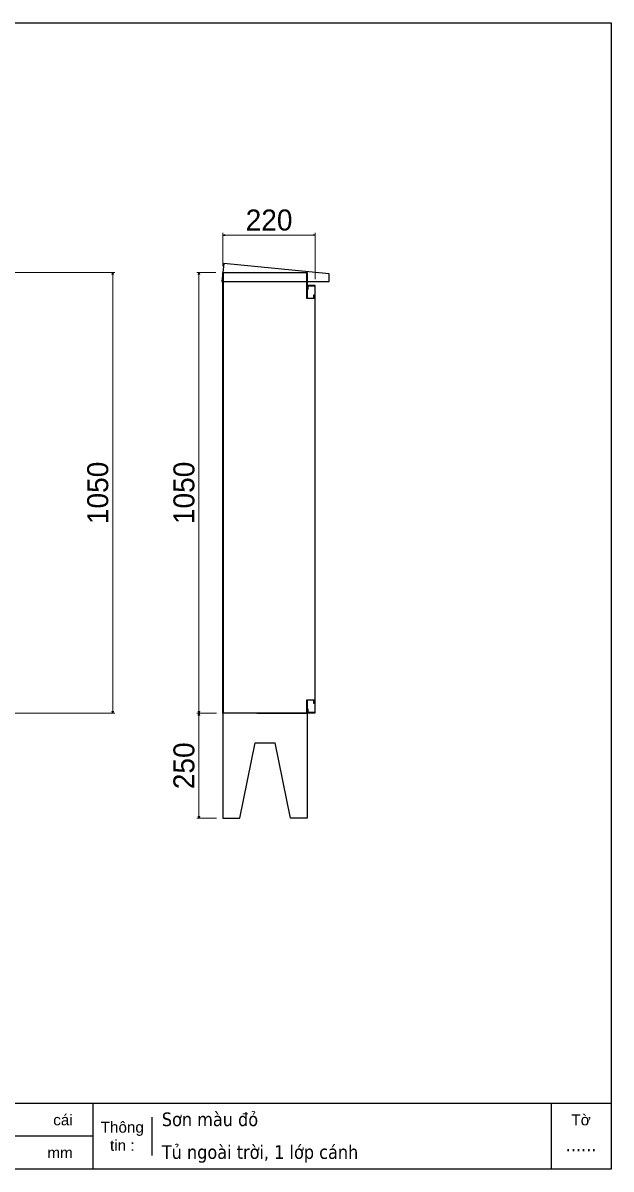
# Model space of a CAD drawing. Header units: millimetres. Extents: x 0 to 3861, y 0 to 2730.
# Drawn here: x 2460 to 3861, y 0 to 2730 of the extents above; entities that cross this region are included whole.
import ezdxf
from ezdxf.enums import TextEntityAlignment as Align

# ---------------------------------------------------------------- set-up
doc = ezdxf.new("R2010")
doc.units = ezdxf.units.MM
doc.layers.add('DIM', color=253, linetype='Continuous')
doc.styles.add('Arial', font='arial.ttf')
doc.styles.add('Tahoma (Input Text)', font='tahoma.ttf')
doc.dimstyles.new('CNC', dxfattribs={"dimtxt": 50, "dimasz": 5, "dimexe": 5, "dimexo": 15, "dimgap": 10, "dimtad": 1, "dimdec": 0, "dimtxsty": 'Standard', "dimblk": 'OPEN30', "dimcen": 10, "dimclrd": 5, "dimclre": 5, "dimclrt": 3, "dimazin": 3, "dimtfac": 1, "dimtdec": 0, "dimtmove": 0, "dimatfit": 3, "dimldrblk": 'ARCHTICK', "dimlwd": 9, "dimlwe": 9})

# ---------------------------------------------------------------- blocks, each defined once
blk = doc.blocks.new('*D6')
at = {"color": 0, "linetype": 'ByBlock', "lineweight": -2}
for p, q in [((2672.5, 2130.6), (2673.8, 2135.6)), ((2673.8, 2135.6), (2675.1, 2130.6)), ((2673.8, 2135.6), (2673.8, 2130.6)), ((2673.8, 1085.6), (2672.5, 1090.6)), ((2675.1, 1090.6), (2673.8, 1085.6)), ((2673.8, 1085.6), (2673.8, 1090.6))]:
    blk.add_line(p, q, dxfattribs=at)
at = {"layer": 'Defpoints', "color": 0, "transparency": 16777216}
for p in [(2281.6, 2135.6), (2673.8, 2135.6), (2281.6, 1085.6)]:
    blk.add_point(p, dxfattribs=at)
at = {"layer": 'DIM', "color": 5, "lineweight": 9, "transparency": 16777216}
for p, q in [((2296.6, 2135.6), (2678.8, 2135.6)), ((2673.8, 1090.6), (2673.8, 2130.6)), ((2296.6, 1085.6), (2678.8, 1085.6))]:
    blk.add_line(p, q, dxfattribs=at)
at = {"layer": 'DIM', "color": 3, "transparency": 16777216, "insert": (2638.3, 1610.6), "char_height": 50, "attachment_point": 5, "rotation": 90}
blk.add_mtext('1050', dxfattribs=at)
blk = doc.blocks.new('_ArchTick')
at = {"color": 0, "const_width": 0.15}
blk.add_lwpolyline([(-0.5, -0.5), (0.5, 0.5)], dxfattribs=at)
blk = doc.blocks.new('_Open30')
at = {"color": 0, "linetype": 'ByBlock', "lineweight": -2}
for p, q in [((-1, 0.27), (0, 0)), ((0, 0), (-1, -0.27)), ((0, 0), (-1, 0))]:
    blk.add_line(p, q, dxfattribs=at)
blk = doc.blocks.new('*D9')
at = {"color": 0, "linetype": 'ByBlock', "lineweight": -2}
for p, q in [((2877.8, 2130.6), (2879.2, 2135.6)), ((2879.2, 2135.6), (2880.5, 2130.6)), ((2879.2, 2135.6), (2879.2, 2130.6)), ((2879.2, 1085.6), (2877.8, 1090.6)), ((2880.5, 1090.6), (2879.2, 1085.6)), ((2879.2, 1085.6), (2879.2, 1090.6))]:
    blk.add_line(p, q, dxfattribs=at)
at = {"layer": 'Defpoints', "color": 0, "transparency": 16777216}
for p in [(2879.2, 2135.6), (2934.7, 2135.6), (2936.2, 1085.6)]:
    blk.add_point(p, dxfattribs=at)
at = {"layer": 'DIM', "color": 5, "lineweight": 9, "transparency": 16777216}
for p, q in [((2919.7, 2135.6), (2874.2, 2135.6)), ((2879.2, 1090.6), (2879.2, 2130.6)), ((2921.2, 1085.6), (2874.2, 1085.6))]:
    blk.add_line(p, q, dxfattribs=at)
at = {"layer": 'DIM', "color": 3, "transparency": 16777216, "insert": (2843.6, 1610.6), "char_height": 50, "attachment_point": 5, "rotation": 90}
blk.add_mtext('1050', dxfattribs=at)
blk = doc.blocks.new('khungtenAsean2')
at = {"color": 7}
for p, q in [((2970, -1980), (0, -1980)), ((2020, -1980), (2020, -2100)), ((2860, -1980), (2860, -2100)), ((2128.3, -2005), (2128.3, -2075)), ((2020, -2040), (0, -2040))]:
    blk.add_line(p, q, dxfattribs=at)
blk.add_lwpolyline([(0, 0), (2970, 0), (2970, -2100), (0, -2100)], close=True, dxfattribs=at)
at = {"color": 2, "char_height": 20, "style": 'Arial'}
for s, insert, width, attachment_point in [('cái', (1947.6, -2010), 917.634, 4), ('Thông\\Ptin :', (2074.2, -2040), 108.311, 5), ('Tờ', (2915, -2010), 110, 5), ('mm', (1936.9, -2070), 917.634, 4)]:
    blk.add_mtext(s, dxfattribs=dict(at, insert=insert, width=width, attachment_point=attachment_point))
at = {"color": 1, "style": 'Tahoma (Input Text)', "flags": 8}
for tag, p in [('#03', (506.6, -2019.3)), ('#01', (137.1, -2021.3)), ('#05', (1106.6, -2021.3)), ('#07', (1834.7, -2021.3)), ('#09', (2146.7, -2021.3)), ('#02', (98.5, -2081.3)), ('#04', (486.1, -2081.3)), ('#06', (1065.3, -2081.3)), ('#08', (1817.4, -2081.3)), ('#10', (2146.7, -2081.3))]:
    blk.add_attdef(tag, p, '', height=25, dxfattribs=at)
blk.add_attdef('#11', text='', height=25, dxfattribs=at).set_placement((2915, -2067.3), align=Align.CENTER)
blk = doc.blocks.new('*D10')
at = {"color": 0, "linetype": 'ByBlock', "lineweight": -2}
for p, q in [((2877.8, 1080.6), (2879.2, 1085.6)), ((2879.2, 1085.6), (2880.5, 1080.6)), ((2879.2, 1085.6), (2879.2, 1080.6)), ((2879.2, 835.6), (2877.8, 840.6)), ((2880.5, 840.6), (2879.2, 835.6)), ((2879.2, 835.6), (2879.2, 840.6))]:
    blk.add_line(p, q, dxfattribs=at)
at = {"layer": 'Defpoints', "color": 0, "transparency": 16777216}
for p in [(2936.2, 1085.6), (2879.2, 835.6), (2936.2, 835.6)]:
    blk.add_point(p, dxfattribs=at)
at = {"layer": 'DIM', "color": 5, "lineweight": 9, "transparency": 16777216}
for p, q in [((2921.2, 1085.6), (2874.2, 1085.6)), ((2879.2, 1080.6), (2879.2, 840.6)), ((2921.2, 835.6), (2874.2, 835.6))]:
    blk.add_line(p, q, dxfattribs=at)
at = {"layer": 'DIM', "color": 3, "transparency": 16777216, "insert": (2843.6, 960.6), "char_height": 50, "attachment_point": 5, "rotation": 90}
blk.add_mtext('250', dxfattribs=at)
blk = doc.blocks.new('*D14')
at = {"color": 0, "linetype": 'ByBlock', "lineweight": -2}
for p, q in [((2936.2, 2224.7), (2941.2, 2226)), ((2941.2, 2223.3), (2936.2, 2224.7)), ((2936.2, 2224.7), (2941.2, 2224.7)), ((3151.2, 2226), (3156.2, 2224.7)), ((3156.2, 2224.7), (3151.2, 2223.3)), ((3156.2, 2224.7), (3151.2, 2224.7))]:
    blk.add_line(p, q, dxfattribs=at)
at = {"layer": 'Defpoints', "color": 0, "transparency": 16777216}
for p in [(3156.2, 2224.7), (2936.2, 2135.6), (3156.2, 2104.6)]:
    blk.add_point(p, dxfattribs=at)
at = {"layer": 'DIM', "color": 5, "lineweight": 9, "transparency": 16777216}
for p, q in [((2936.2, 2150.6), (2936.2, 2229.7)), ((2941.2, 2224.7), (3151.2, 2224.7)), ((3156.2, 2119.6), (3156.2, 2229.7))]:
    blk.add_line(p, q, dxfattribs=at)
at = {"layer": 'DIM', "color": 3, "transparency": 16777216, "insert": (3046.2, 2260.2), "char_height": 50, "attachment_point": 5}
blk.add_mtext('220', dxfattribs=at)

msp = doc.modelspace()

# ---------------------------------------------------------------- linework, layer by layer
msp.add_line((3012.8, 1015.6), (3060.5, 1015.6))
at = {"color": 7}
for points in [[(2938.4, 2156.6), (2933.6, 2114.3), (3189.2, 2114.3), (3189.2, 2132.7)], [(3154.2, 2082.6), (3154.2, 2073.6), (3136.2, 2073.6), (3136.2, 2134.6), (2937.2, 2134.6), (2937.2, 1086.6), (3136.2, 1086.6), (3136.2, 1117.6), (3154.2, 1117.6), (3154.2, 1108.6), (3153.2, 1108.6), (3153.2, 1116.6), (3137.2, 1116.6), (3137.2, 1085.6), (2936.2, 1085.6), (2936.2, 2135.6), (3137.2, 2135.6), (3137.2, 2074.6), (3153.2, 2074.6), (3153.2, 2082.6)], [(3139.2, 2095.6), (3139.2, 2103.6), (3155.2, 2103.6), (3155.2, 1087.6), (3139.2, 1087.6), (3139.2, 1095.6), (3138.2, 1095.6), (3138.2, 1086.6), (3156.2, 1086.6), (3156.2, 2104.6), (3138.2, 2104.6), (3138.2, 2095.6)]]:
    msp.add_lwpolyline(points, close=True, dxfattribs=at)
for points in [[(3056, 1085.6), (2936.2, 1085.6), (2936.2, 835.6), (2976.2, 835.6), (3012.8, 1015.6)], [(3017.4, 1085.6), (3137.2, 1085.6), (3137.2, 835.6), (3097.2, 835.6), (3060.5, 1015.6)]]:
    msp.add_lwpolyline(points)

# ---------------------------------------------------------------- block references
ref = msp.add_blockref('khungtenAsean2', (0, 2730), dxfattribs=dict(at, xscale=1.299999999813735, yscale=1.299999999813735, zscale=1.299999999813735))
ref.add_attrib('#11', '......', dxfattribs={"color": 1, "height": 32.5, "style": 'Tahoma (Input Text)'}).set_placement((3789.5, 42.4), align=Align.CENTER)
ref.add_attrib('#09', 'Sơn màu đỏ', (2790.7, 102.3), dxfattribs={"color": 1, "height": 32.5, "style": 'Tahoma (Input Text)'})
ref.add_attrib('#10', 'Tủ ngoài trời, 1 lớp cánh', (2790.7, 24.3), dxfattribs={"color": 1, "height": 32.5, "style": 'Tahoma (Input Text)'})

# ---------------------------------------------------------------- dimensions: what is measured, and where the dimension line sits
at = {"layer": 'DIM'}
dim = msp.add_linear_dim(base=(3156.2, 2224.7), p1=(2936.2, 2135.6), p2=(3156.2, 2104.6), dimstyle='CNC', dxfattribs=at)
dim.commit()
dim.dimension.update_dxf_attribs({"geometry": '*D14', "text_midpoint": (3046.2, 2260.2)})
dim = msp.add_linear_dim(base=(2673.8, 2135.6), p1=(2281.6, 1085.6), p2=(2281.6, 2135.6), angle=90, dimstyle='CNC', dxfattribs=at)
dim.commit()
dim.dimension.update_dxf_attribs({"geometry": '*D6', "text_midpoint": (2673.8, 1610.6), "dimtype": 160})
for base, p2, picture, middle in [((2879.2, 2135.6), (2934.7, 2135.6), '*D9', (2843.6, 1610.6)), ((2879.2, 835.6), (2936.2, 835.6), '*D10', (2843.6, 960.6))]:
    dim = msp.add_linear_dim(base=base, p1=(2936.2, 1085.6), p2=p2, angle=90, dimstyle='CNC', dxfattribs=at)
    dim.commit()
    dim.dimension.update_dxf_attribs({"geometry": picture, "text_midpoint": middle})

doc.saveas('drawing.dxf')
